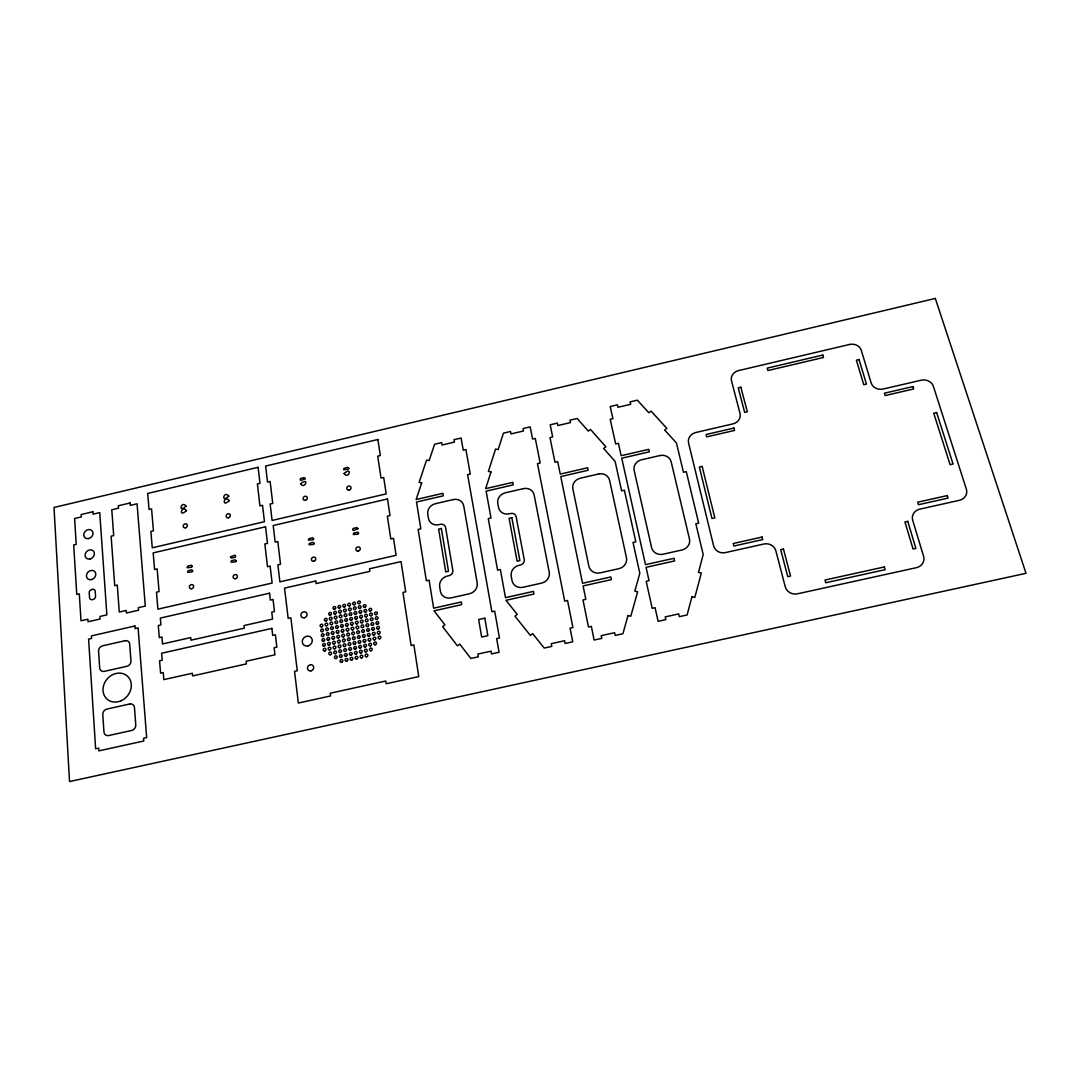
<?xml version="1.0" encoding="UTF-8"?>
<svg xmlns="http://www.w3.org/2000/svg" width="1080" height="1080" viewBox="0 0 1080 1080"><rect width="100%" height="100%" fill="white"/><g stroke="black" fill="none" stroke-linecap="round" stroke-linejoin="round"><path stroke-width="1.5" d="M357.939 528.687L353.606 530.469L352.62 529.915L353.079 528.471L356.859 527.553L357.939 528.687M358.601 533.29L357.818 534.263L353.268 534.519L353.727 533.075L357.521 532.17L358.601 533.29M344.142 473.499C348.516 480.101 353.16 465.845 344.142 473.499M348.813 468.45L348.044 469.382L343.589 469.679L344.034 468.275L347.76 467.37L348.813 468.45M313.673 538.893L312.89 539.865L308.394 540.121L308.853 538.677L312.62 537.773L313.673 538.893M314.28 543.51L313.497 544.469L308.975 544.725L309.447 543.281L313.227 542.376L314.28 543.51M300.645 483.705C304.439 490.252 310.109 476.51 300.659 483.624M305.343 478.656L301.104 480.411L300.132 479.817L300.605 478.481L304.304 477.576L305.343 478.737M236.25 560.952L235.454 561.924L231.012 562.167L231.498 560.723L235.238 559.832L236.25 560.952M230.459 556.915L231.471 558.117L235.197 557.226L235.697 555.863L234.738 555.228L230.472 556.835M228.798 496.139C220.388 503.78 224.019 489.848 228.798 496.139M229.271 500.594C221.198 508.424 224.046 494.357 229.271 500.594M192.226 566.393L191.444 567.351L187.056 567.675L187.772 566.069L191.484 565.245L192.226 566.393M192.672 570.996L191.876 571.968L187.488 572.279L188.204 570.672L191.916 569.849L192.672 570.996M186.044 506.196C177.322 513.797 181.737 499.865 186.044 506.196M186.462 510.638C178.079 518.427 181.669 504.306 186.462 510.638M691.942 596.768L687.096 614.952L679.361 616.653L678.726 613.913L665.213 616.883L665.834 619.623L658.112 621.324L655.074 607.676L652.185 608.31L646.191 581.31L649.053 580.676L646.07 567.324L674.595 560.938L673.974 558.293L645.476 564.664L621.743 458.217L649.323 451.832L648.756 449.334L621.176 455.72L618.408 443.3L615.668 443.934L610.2 419.351L612.927 418.716L610.214 406.553L617.45 404.851L617.99 407.282L630.68 404.298L630.113 401.882L637.362 400.167L648.878 412.776L651.065 411.102L666.846 428.355L664.645 430.029L676.431 442.935L683.478 472.271L686.273 471.636L698.679 523.139L695.831 523.773L703.215 554.539L698.463 572.387L701.325 573.008L694.818 597.415L691.942 596.768M627.993 615.546L622.904 633.744L615.222 635.432L614.642 632.678L601.223 635.634L601.789 638.375L594.135 640.049L591.341 626.373L588.479 627.008L582.984 599.954L585.819 599.319L583.092 585.941L611.402 579.623L610.835 576.95L582.538 583.281L560.763 476.591L588.155 470.259L587.628 467.762L560.25 474.093L557.712 461.632L554.985 462.267L549.976 437.63L552.677 436.995L550.192 424.805L557.375 423.117L557.874 425.547L570.47 422.59L569.957 420.161L577.152 418.473L588.344 431.123L590.531 429.462L605.867 446.783L603.653 448.457L615.101 461.403L621.608 490.82L624.375 490.185L635.823 541.809L633.002 542.444L639.819 573.264L634.824 591.125L637.632 591.773L630.815 616.194L627.993 615.546M491.009 471.96L485.663 488.646L512.744 482.382L513.23 484.88L486.122 491.144L491.009 518.022L488.282 518.643L497.596 570.173L500.377 569.538L505.481 597.645L533.452 591.394L533.952 594.054L505.967 600.305L517.226 614.371L514.944 616.14L530.375 635.432L532.669 633.65L544.212 648.068L551.812 646.394L551.286 643.653L564.597 640.724L565.137 643.464L572.764 641.79L570.051 628.128L572.913 627.507L567.527 600.494L564.705 601.115L537.462 463.658L540.176 463.023L535.288 438.413L532.589 439.047L530.172 426.884L523.031 428.558L523.503 430.988L511.002 433.917L510.53 431.487L503.401 433.175L498.163 449.564L495.558 449.037L488.389 471.42L491.009 471.96M421.686 482.909L416.124 499.527L442.908 493.317L443.327 495.815L416.515 502.025L420.836 528.808L418.136 529.43L426.37 580.797L429.111 580.176L433.634 608.188L461.295 601.979L461.74 604.638L434.052 610.835L444.893 624.861L442.598 626.616L457.434 645.854L459.743 644.099L470.839 658.463L478.359 656.802L477.887 654.075L491.049 651.173L491.522 653.9L499.068 652.253L496.651 638.631L499.473 638.01L494.681 611.091L491.886 611.726L467.6 474.687L470.286 474.066L465.912 449.523L463.252 450.158L461.093 438.021L454.019 439.682L454.451 442.098L442.071 445.014L441.666 442.598L434.606 444.245L429.138 460.593L426.587 460.053L419.121 482.355L421.686 482.909M935.321 298.445L54 507.465L69.525 781.555L1026 573.318L935.321 298.445M258.107 467.316L147.69 493.439L149.04 509.476L151.578 508.882L153.428 530.82L150.876 531.414L152.253 547.803L264.452 521.694L262.535 505.305L259.943 505.913L257.404 483.962L259.983 483.354L258.107 467.316M377.892 439.493L265.626 466.047L267.529 482.085L270.122 481.478L272.74 503.429L270.149 504.036L272.093 520.438L386.195 493.884L383.697 477.482L381.051 478.103L377.717 456.138L380.336 455.531L377.892 439.493M92.867 511.772L81.148 514.539L81.311 516.942L74.615 518.521L76.221 544.361L73.697 544.941L76.748 594.418L79.312 593.825L80.987 620.784L87.885 619.218L88.047 621.756L100.13 619.002L99.954 616.451L106.866 614.871L99.738 512.595L93.029 514.175L92.867 511.772M130.113 502.983L118.328 505.764L118.517 508.167L111.794 509.76L113.683 535.586L111.132 536.18L114.723 585.657L117.302 585.063L119.272 612.036L126.198 610.443L126.401 612.995L138.55 610.214L138.348 607.676L145.287 606.082L137.052 503.793L130.302 505.386L130.113 502.983M849.528 344.466L738.572 370.589A9.463 8.343 -7.7 0 0 731.498 380.822L740.029 413.478A9.531 8.505 -7.7 0 1 732.875 423.9L695.777 432.513A9.531 8.572 -9.5 0 0 688.554 442.962L713.637 545.899A9.828 9.086 -5.3 0 0 725.382 552.609L763.871 544.01A9.95 9.18 -1.1 0 1 775.845 550.76L785.268 586.832A10.098 9.369 3 0 0 797.472 593.811L916.366 567.688A10.354 9.356 9 0 0 923.603 556.362L912.681 520.263A10.26 9.18 7.3 0 1 919.823 509.152L959.324 500.324A10.287 9.099 7.5 0 0 966.384 489.254L933.377 386.303A9.922 8.613 2 0 0 921.173 380.214L883.143 389.043A9.788 8.532 -0.2 0 1 871.155 382.982L861.287 350.325A9.653 8.37 -2.3 0 0 849.528 344.466M822.798 355.064L767.259 368.118L767.907 370.548L823.5 357.48L822.798 355.064M740.853 387.221L738.221 387.842L744.674 412.398L747.32 411.777L740.853 387.221M859.046 359.532L856.386 360.153L863.743 384.71L866.443 384.075L859.046 359.532M265.545 526.784L153.171 552.893L154.561 569.484L157.14 568.89L159.071 591.597L156.465 592.191L157.896 609.161L272.12 583.065L270.135 566.096L267.489 566.703L264.857 543.983L267.476 543.375L265.545 526.784M387.49 498.974L273.2 525.528L275.171 542.133L277.803 541.526L280.53 564.246L277.884 564.854L279.896 581.837L396.104 555.296L393.498 538.312L390.812 538.933L387.356 516.2L390.029 515.579L387.49 498.974M733.954 428.045L706.077 434.511L706.658 436.874L734.562 430.421L733.954 428.045M912.951 386.573L884.412 393.188L885.128 395.564L913.693 388.949L912.951 386.573M453.29 499.568L435.348 503.712A9.302 8.397 -29.8 0 0 427.775 514.134L428.45 518.332A9.315 8.411 -29.9 0 0 438.845 524.678L440.397 524.313A4.671 4.239 -30.2 0 1 445.608 527.513L452.817 570.308A4.739 4.347 -31.9 0 1 448.97 575.681L447.39 576.032A9.504 8.748 -32.6 0 0 439.668 586.818L440.384 591.179A9.518 8.762 -32.8 0 0 451.035 597.888L469.476 593.744A9.518 8.789 -31.3 0 0 477.185 582.903L463.725 505.845A9.315 8.424 -28.5 0 0 453.29 499.568M659.921 455.544L641.452 459.796A9.491 8.613 -13.4 0 0 634.136 470.3L651.577 547.56A9.693 9.005 -11.4 0 0 663.053 554.229L682.047 549.963A9.72 9.018 -9.5 0 0 689.486 539.042L671.153 461.781A9.504 8.627 -12 0 0 659.921 455.544M523.409 488.632L505.278 492.818A9.356 8.505 -24.6 0 0 497.772 503.28L498.542 507.492A9.369 8.518 -24.7 0 0 509.207 513.837L510.773 513.486A4.698 4.293 -24.8 0 1 516.132 516.672L524.245 559.615A4.752 4.401 -25.8 0 1 520.438 565.015L518.859 565.367A9.558 8.87 -26.3 0 0 511.218 576.194L512.028 580.581A9.558 8.883 -26.4 0 0 522.963 587.29L541.606 583.106A9.572 8.91 -24.4 0 0 549.234 572.211L534.128 494.91A9.369 8.518 -23.2 0 0 523.409 488.632M92.475 589.397L91.625 589.599A2.781 2.349 -45.3 0 0 89.222 592.691L89.546 597.726A2.794 2.363 -45.6 0 0 92.286 599.643L93.136 599.454A2.794 2.363 -45.5 0 0 95.54 596.336L95.216 591.313A2.781 2.349 -45.3 0 0 92.475 589.397M598.577 473.999L580.244 478.224A9.423 8.586 -18.4 0 0 572.832 488.727L588.856 566.163A9.639 8.978 -18.1 0 0 600.089 572.873L618.948 568.647A9.653 8.991 -16 0 0 626.468 557.712L609.579 480.276A9.45 8.6 -16.9 0 0 598.577 473.999M702.162 466.412L699.354 467.046L711.963 518.508L714.812 517.874L702.162 466.412M936.63 412.574L933.728 413.235L950.103 464.697L953.046 464.036L936.63 412.574M441.356 528.485L438.642 529.106L445.757 571.914L448.497 571.293L441.356 528.485M511.826 517.658L509.085 518.292L517.118 561.222L519.885 560.601L511.826 517.658M315.725 581.013L284.54 588.128L288.171 618.354L290.858 617.746L297.27 670.775L294.543 671.369L298.35 703.039L330.575 695.952L330.21 693.225L385.749 681.008L386.14 683.748L418.757 676.58L413.87 644.895L411.102 645.503L402.962 592.434L405.702 591.827L401.045 561.587L369.495 568.769L369.86 571.347L316.062 583.592L315.725 581.013M269.568 593.204L160.34 618.071L160.92 624.942L158.288 625.536L159.3 637.619L161.946 637.025L162.526 643.95L190.769 637.578L191.012 640.183L244.296 628.155L244.013 625.55L272.565 619.096L271.769 612.158L274.442 611.55L273.038 599.468L270.365 600.075L269.568 593.204M134.879 625.995L91.436 635.877L91.597 638.456L88.6 639.131L95.634 748.791L98.725 748.116L98.901 750.857L143.762 741.015L143.559 738.275L146.664 737.586L138.092 627.885L135.081 628.56L134.879 625.995M124.997 640.724L102.627 645.8A4.739 4.037 -47.8 0 0 98.564 651.105L99.684 667.967A4.766 4.077 -48.6 0 0 104.355 671.355L126.886 666.279A4.766 4.09 -48.1 0 0 130.964 660.92L129.681 644.058A4.739 4.064 -47.3 0 0 124.997 640.724M271.904 628.398L161.622 653.238L162.203 660.231L159.556 660.839L160.583 673.151L163.242 672.557L163.836 679.617L192.348 673.259L192.591 675.918L246.402 663.903L246.119 661.244L274.954 654.804L274.131 647.717L276.844 647.123L275.413 634.797L272.714 635.405L271.904 628.398M762.075 537.043L733.253 543.51L733.887 546.035L762.723 539.568L762.075 537.043M947.241 495.572L917.703 502.2L918.473 504.711L948.038 498.096L947.241 495.572M783.459 549.058L780.692 549.68L787.779 576.666L790.56 576.058L783.459 549.058M907.754 521.356L904.946 521.991L913.046 548.991L915.88 548.37L907.754 521.356M484.785 618.179L478.643 619.542L481.667 637.038L487.85 635.675L484.785 618.179M129.695 704.012L106.92 709.061A4.846 4.158 -50.9 0 0 102.789 714.528L103.95 731.984A4.873 4.199 -51.8 0 0 108.716 735.534L131.652 730.472A4.873 4.212 -51.4 0 0 135.783 724.964L134.474 707.495A4.846 4.185 -50.5 0 0 129.695 704.012M884.345 566.946L825.026 580.014L825.768 582.741L885.141 569.687L884.345 566.946M120.879 700.866A15.363 13.216 -49.5 0 0 127.143 675.905A15.363 13.216 -49.5 0 0 103.478 686.003A15.363 13.216 -49.5 0 0 120.879 700.866M88.911 538.501A4.995 4.185 -43 0 0 92.124 530.78A4.995 4.185 -43 0 0 84.132 533.034A4.995 4.185 -43 0 0 88.911 538.501M91.625 579.569A5.076 4.28 -44.6 0 0 94.878 571.685A5.076 4.28 -44.6 0 0 86.792 573.952A5.076 4.28 -44.6 0 0 91.625 579.569M90.261 558.913A5.035 4.239 -43.8 0 0 93.488 551.111A5.035 4.239 -43.8 0 0 85.455 553.379A5.035 4.239 -43.8 0 0 90.261 558.913M341.699 662.297A1.445 1.323 -43.6 0 0 342.522 659.975A1.445 1.323 -43.6 0 0 340.16 660.623A1.445 1.323 -43.6 0 0 341.699 662.297M336.056 658.517A1.445 1.31 -43.5 0 0 336.879 656.208A1.445 1.31 -43.5 0 0 334.517 656.843A1.445 1.31 -43.5 0 0 336.056 658.517M346.046 656.289A1.445 1.31 -43 0 0 346.856 653.981A1.445 1.31 -43 0 0 344.493 654.629A1.445 1.31 -43 0 0 346.046 656.289M342.684 632.057A1.431 1.296 -41.4 0 0 343.643 629.829A1.431 1.296 -41.4 0 0 341.28 630.302A1.431 1.296 -41.4 0 0 342.684 632.057M340.403 652.523A1.445 1.31 -42.9 0 0 341.213 650.227A1.445 1.31 -42.9 0 0 338.85 650.862A1.445 1.31 -42.9 0 0 340.403 652.523M332.127 629.465A1.431 1.296 -41.6 0 0 333.099 627.237A1.431 1.296 -41.6 0 0 330.737 627.71A1.431 1.296 -41.6 0 0 332.127 629.465M339.66 647.69A1.445 1.31 -42.6 0 0 340.619 645.435A1.445 1.31 -42.6 0 0 338.243 645.908A1.445 1.31 -42.6 0 0 339.66 647.69M346.99 626.13A1.431 1.296 -40.8 0 0 347.949 623.903A1.431 1.296 -40.8 0 0 345.587 624.375A1.431 1.296 -40.8 0 0 346.99 626.13M326.551 625.779A1.431 1.282 -41.6 0 0 327.524 623.552A1.431 1.282 -41.6 0 0 325.161 624.024A1.431 1.282 -41.6 0 0 326.551 625.779M336.434 623.552A1.431 1.296 -41.1 0 0 337.406 621.338A1.431 1.296 -41.1 0 0 335.043 621.81A1.431 1.296 -41.1 0 0 336.434 623.552M346.329 621.338A1.431 1.296 -40.5 0 0 347.288 619.11A1.431 1.296 -40.5 0 0 344.925 619.582A1.431 1.296 -40.5 0 0 346.329 621.338M330.858 619.88A1.431 1.282 -41.1 0 0 331.83 617.665A1.431 1.282 -41.1 0 0 329.468 618.138A1.431 1.282 -41.1 0 0 330.858 619.88M345.681 616.545A1.431 1.296 -40.3 0 0 346.639 614.331A1.431 1.296 -40.3 0 0 344.277 614.804A1.431 1.296 -40.3 0 0 345.681 616.545M343.332 636.889A1.431 1.296 -41.7 0 0 344.291 634.649A1.431 1.296 -41.7 0 0 341.928 635.121A1.431 1.296 -41.7 0 0 343.332 636.889M345.033 611.766A1.418 1.282 -40 0 0 345.992 609.552A1.418 1.282 -40 0 0 343.629 610.038A1.418 1.282 -40 0 0 345.033 611.766M334.53 609.228A1.418 1.282 -40.2 0 0 335.488 607.028A1.418 1.282 -40.2 0 0 333.14 607.5A1.418 1.282 -40.2 0 0 334.53 609.228M344.385 607.014A1.418 1.282 -39.7 0 0 345.344 604.8A1.418 1.282 -39.7 0 0 342.981 605.273A1.418 1.282 -39.7 0 0 344.385 607.014M357.575 628.722A1.431 1.31 -40.6 0 0 358.533 626.481A1.431 1.31 -40.6 0 0 356.171 626.967A1.431 1.31 -40.6 0 0 357.575 628.722M367.538 626.495A1.431 1.31 -40 0 0 368.483 624.254A1.431 1.31 -40 0 0 366.107 624.74A1.431 1.31 -40 0 0 367.538 626.495M370.278 645.881A1.445 1.323 -41.2 0 0 371.237 643.626A1.445 1.323 -41.2 0 0 368.847 644.099A1.445 1.323 -41.2 0 0 370.278 645.881M359.6 643.235A1.445 1.31 -41.5 0 0 360.558 640.994A1.445 1.31 -41.5 0 0 358.182 641.466A1.445 1.31 -41.5 0 0 359.6 643.235M369.589 641.007A1.445 1.31 -40.9 0 0 370.548 638.766A1.445 1.31 -40.9 0 0 368.159 639.239A1.445 1.31 -40.9 0 0 369.589 641.007M379.593 638.78A1.445 1.323 -40.3 0 0 380.552 636.525A1.445 1.323 -40.3 0 0 378.162 637.011A1.445 1.323 -40.3 0 0 379.593 638.78M371.034 615.776A1.431 1.296 -39.1 0 0 372.141 613.615A1.431 1.296 -39.1 0 0 369.752 613.926A1.431 1.296 -39.1 0 0 371.034 615.776M363.906 637.268A1.431 1.31 -40.9 0 0 364.865 635.027A1.431 1.31 -40.9 0 0 362.488 635.499A1.431 1.31 -40.9 0 0 363.906 637.268M356.238 619.11A1.431 1.296 -40 0 0 357.197 616.883A1.431 1.296 -40 0 0 354.834 617.355A1.431 1.296 -40 0 0 356.238 619.11M361.206 617.99A1.431 1.296 -39.7 0 0 362.151 615.762A1.431 1.296 -39.7 0 0 359.788 616.248A1.431 1.296 -39.7 0 0 361.206 617.99M349.312 605.894A1.418 1.282 -39.4 0 0 350.271 603.693A1.418 1.282 -39.4 0 0 347.909 604.165A1.418 1.282 -39.4 0 0 349.312 605.894M359.087 603.68A1.418 1.282 -38.8 0 0 360.194 601.533A1.418 1.282 -38.8 0 0 357.831 601.844A1.418 1.282 -38.8 0 0 359.087 603.68M359.856 608.432A1.418 1.296 -39.1 0 0 360.815 606.218A1.418 1.296 -39.1 0 0 358.452 606.69A1.418 1.296 -39.1 0 0 359.856 608.432M360.531 613.211A1.431 1.296 -39.4 0 0 361.49 610.983A1.431 1.296 -39.4 0 0 359.113 611.469A1.431 1.296 -39.4 0 0 360.531 613.211M370.346 610.996A1.431 1.296 -38.8 0 0 371.452 608.823A1.431 1.296 -38.8 0 0 369.077 609.147A1.431 1.296 -38.8 0 0 370.346 610.996M354.915 609.552A1.418 1.296 -39.4 0 0 355.874 607.325A1.418 1.296 -39.4 0 0 353.511 607.811A1.418 1.296 -39.4 0 0 354.915 609.552M364.716 607.338A1.418 1.296 -38.8 0 0 365.81 605.178A1.418 1.296 -38.8 0 0 363.433 605.489A1.418 1.296 -38.8 0 0 364.716 607.338M363.231 632.435A1.431 1.31 -40.6 0 0 364.19 630.194A1.431 1.31 -40.6 0 0 361.814 630.666A1.431 1.31 -40.6 0 0 363.231 632.435M378.891 633.933A1.431 1.31 -40 0 0 379.85 631.679A1.431 1.31 -40 0 0 377.46 632.164A1.431 1.31 -40 0 0 378.891 633.933M358.925 638.388A1.431 1.31 -41.2 0 0 359.883 636.147A1.431 1.31 -41.2 0 0 357.507 636.62A1.431 1.31 -41.2 0 0 358.925 638.388M366.161 616.883A1.431 1.296 -39.4 0 0 367.119 614.655A1.431 1.296 -39.4 0 0 364.743 615.128A1.431 1.296 -39.4 0 0 366.161 616.883M371.817 620.568A1.431 1.31 -39.4 0 0 372.776 618.327A1.431 1.31 -39.4 0 0 370.4 618.813A1.431 1.31 -39.4 0 0 371.817 620.568M361.881 622.796A1.431 1.296 -40 0 0 362.839 620.568A1.431 1.296 -40 0 0 360.464 621.04A1.431 1.296 -40 0 0 361.881 622.796M351.945 625.023A1.431 1.296 -40.6 0 0 352.904 622.796A1.431 1.296 -40.6 0 0 350.541 623.268A1.431 1.296 -40.6 0 0 351.945 625.023M377.501 624.267A1.431 1.31 -39.4 0 0 378.445 622.026A1.431 1.31 -39.4 0 0 376.07 622.499A1.431 1.31 -39.4 0 0 377.501 624.267M360.275 648.108A1.445 1.31 -41.8 0 0 361.233 645.854A1.445 1.31 -41.8 0 0 358.857 646.326A1.445 1.31 -41.8 0 0 360.275 648.108M370.98 650.754A1.445 1.323 -41.6 0 0 371.939 648.5A1.445 1.323 -41.6 0 0 369.536 648.972A1.445 1.323 -41.6 0 0 370.98 650.754M360.95 652.982A1.445 1.323 -42.2 0 0 361.921 650.714A1.445 1.323 -42.2 0 0 359.532 651.2A1.445 1.323 -42.2 0 0 360.95 652.982M366.647 656.762A1.445 1.323 -42.2 0 0 367.619 654.494A1.445 1.323 -42.2 0 0 365.215 654.966A1.445 1.323 -42.2 0 0 366.647 656.762M340.092 612.887A1.418 1.282 -40.3 0 0 341.05 610.673A1.418 1.282 -40.3 0 0 338.702 611.145A1.418 1.282 -40.3 0 0 340.092 612.887M338.364 637.996A1.431 1.296 -42 0 0 339.322 635.756A1.431 1.296 -42 0 0 336.96 636.228A1.431 1.296 -42 0 0 338.364 637.996M340.74 617.652A1.431 1.296 -40.5 0 0 341.699 615.438A1.431 1.296 -40.5 0 0 339.336 615.911A1.431 1.296 -40.5 0 0 340.74 617.652M323.474 641.318A1.431 1.296 -42.7 0 0 324.459 639.077A1.431 1.296 -42.7 0 0 322.083 639.549A1.431 1.296 -42.7 0 0 323.474 641.318M341.388 622.445A1.431 1.296 -40.8 0 0 342.347 620.217A1.431 1.296 -40.8 0 0 339.984 620.703A1.431 1.296 -40.8 0 0 341.388 622.445M334.031 643.937A1.431 1.31 -42.5 0 0 335.003 641.696A1.431 1.31 -42.5 0 0 332.64 642.168A1.431 1.31 -42.5 0 0 334.031 643.937M324.203 646.137A1.431 1.296 -43 0 0 325.013 643.842A1.431 1.296 -43 0 0 322.677 644.476A1.431 1.296 -43 0 0 324.203 646.137M342.023 627.25A1.431 1.296 -41.1 0 0 342.995 625.01A1.431 1.296 -41.1 0 0 340.632 625.495A1.431 1.296 -41.1 0 0 342.023 627.25M334.773 648.769A1.445 1.31 -42.9 0 0 335.583 646.475A1.445 1.31 -42.9 0 0 333.234 647.109A1.445 1.31 -42.9 0 0 334.773 648.769M327.173 630.572A1.431 1.296 -41.9 0 0 328.144 628.344A1.431 1.296 -41.9 0 0 325.782 628.817A1.431 1.296 -41.9 0 0 327.173 630.572M322.232 631.679A1.431 1.296 -42.1 0 0 323.204 629.451A1.431 1.296 -42.1 0 0 320.841 629.924A1.431 1.296 -42.1 0 0 322.232 631.679M330.44 654.737A1.445 1.31 -43.4 0 0 331.25 652.442A1.445 1.31 -43.4 0 0 328.901 653.076A1.445 1.31 -43.4 0 0 330.44 654.737M332.762 634.284A1.431 1.296 -41.9 0 0 333.734 632.043A1.431 1.296 -41.9 0 0 331.358 632.515A1.431 1.296 -41.9 0 0 332.762 634.284M322.853 636.498A1.431 1.296 -42.4 0 0 323.825 634.257A1.431 1.296 -42.4 0 0 321.462 634.73A1.431 1.296 -42.4 0 0 322.853 636.498M346.707 661.19A1.445 1.323 -43.3 0 0 347.517 658.868A1.445 1.323 -43.3 0 0 345.154 659.502A1.445 1.323 -43.3 0 0 346.707 661.19M327.807 635.391A1.431 1.296 -42.2 0 0 328.779 633.15A1.431 1.296 -42.2 0 0 326.416 633.623A1.431 1.296 -42.2 0 0 327.807 635.391M337.716 633.163A1.431 1.296 -41.7 0 0 338.688 630.936A1.431 1.296 -41.7 0 0 336.312 631.409A1.431 1.296 -41.7 0 0 337.716 633.163M335.421 653.63A1.445 1.31 -43.2 0 0 336.231 651.335A1.445 1.31 -43.2 0 0 333.869 651.969A1.445 1.31 -43.2 0 0 335.421 653.63M345.29 651.443A1.445 1.31 -42.7 0 0 346.262 649.188A1.445 1.31 -42.7 0 0 343.872 649.661A1.445 1.31 -42.7 0 0 345.29 651.443M324.824 650.984A1.445 1.31 -43.4 0 0 325.647 648.688A1.445 1.31 -43.4 0 0 323.298 649.323A1.445 1.31 -43.4 0 0 324.824 650.984M337.082 628.358A1.431 1.296 -41.4 0 0 338.04 626.13A1.431 1.296 -41.4 0 0 335.678 626.602A1.431 1.296 -41.4 0 0 337.082 628.358M349.623 645.462A1.445 1.31 -42.1 0 0 350.582 643.207A1.445 1.31 -42.1 0 0 348.206 643.694A1.445 1.31 -42.1 0 0 349.623 645.462M329.062 645.057A1.431 1.296 -42.8 0 0 330.035 642.803A1.431 1.296 -42.8 0 0 327.672 643.275A1.431 1.296 -42.8 0 0 329.062 645.057M339.012 642.83A1.431 1.31 -42.3 0 0 339.971 640.589A1.431 1.31 -42.3 0 0 337.595 641.061A1.431 1.31 -42.3 0 0 339.012 642.83M348.962 640.615A1.431 1.31 -41.8 0 0 349.92 638.361A1.431 1.31 -41.8 0 0 347.544 638.847A1.431 1.31 -41.8 0 0 348.962 640.615M328.442 640.211A1.431 1.296 -42.5 0 0 329.413 637.97A1.431 1.296 -42.5 0 0 327.038 638.442A1.431 1.296 -42.5 0 0 328.442 640.211M330.224 615.101A1.418 1.282 -40.8 0 0 331.196 612.887A1.418 1.282 -40.8 0 0 328.847 613.373A1.418 1.282 -40.8 0 0 330.224 615.101M348.3 635.769A1.431 1.31 -41.4 0 0 349.258 633.528A1.431 1.31 -41.4 0 0 346.882 634.014A1.431 1.31 -41.4 0 0 348.3 635.769M356.616 658.989A1.445 1.323 -42.8 0 0 357.588 656.721A1.445 1.323 -42.8 0 0 355.199 657.194A1.445 1.323 -42.8 0 0 356.616 658.989M355.955 654.089A1.445 1.323 -42.4 0 0 356.913 651.834A1.445 1.323 -42.4 0 0 354.524 652.307A1.445 1.323 -42.4 0 0 355.955 654.089M365.958 651.875A1.445 1.323 -41.9 0 0 366.93 649.607A1.445 1.323 -41.9 0 0 364.527 650.079A1.445 1.323 -41.9 0 0 365.958 651.875M355.28 649.215A1.445 1.31 -42.1 0 0 356.238 646.961A1.445 1.31 -42.1 0 0 353.862 647.433A1.445 1.31 -42.1 0 0 355.28 649.215M365.283 646.988A1.445 1.323 -41.5 0 0 366.242 644.733A1.445 1.323 -41.5 0 0 363.852 645.206A1.445 1.323 -41.5 0 0 365.283 646.988M375.287 644.76A1.445 1.323 -40.9 0 0 376.245 642.506A1.445 1.323 -40.9 0 0 373.856 642.978A1.445 1.323 -40.9 0 0 375.287 644.76M356.913 623.903A1.431 1.296 -40.3 0 0 357.871 621.675A1.431 1.296 -40.3 0 0 355.495 622.161A1.431 1.296 -40.3 0 0 356.913 623.903M366.849 621.675A1.431 1.296 -39.7 0 0 367.808 619.448A1.431 1.296 -39.7 0 0 365.432 619.92A1.431 1.296 -39.7 0 0 366.849 621.675M376.704 619.461A1.431 1.31 -39.1 0 0 377.811 617.288A1.431 1.31 -39.1 0 0 375.408 617.598A1.431 1.31 -39.1 0 0 376.704 619.461M368.213 631.314A1.431 1.31 -40.3 0 0 369.171 629.073A1.431 1.31 -40.3 0 0 366.795 629.559A1.431 1.31 -40.3 0 0 368.213 631.314M368.901 636.161A1.431 1.31 -40.6 0 0 369.86 633.906A1.431 1.31 -40.6 0 0 367.47 634.392A1.431 1.31 -40.6 0 0 368.901 636.161M353.268 634.662A1.431 1.31 -41.2 0 0 354.24 632.421A1.431 1.31 -41.2 0 0 351.864 632.894A1.431 1.31 -41.2 0 0 353.268 634.662M350.622 615.438A1.431 1.296 -40 0 0 351.581 613.211A1.431 1.296 -40 0 0 349.218 613.697A1.431 1.296 -40 0 0 350.622 615.438M355.577 614.318A1.431 1.296 -39.7 0 0 356.535 612.104A1.431 1.296 -39.7 0 0 354.173 612.576A1.431 1.296 -39.7 0 0 355.577 614.318M378.189 629.087A1.431 1.31 -39.7 0 0 379.148 626.846A1.431 1.31 -39.7 0 0 376.758 627.318A1.431 1.31 -39.7 0 0 378.189 629.087M349.974 610.659A1.418 1.282 -39.7 0 0 350.933 608.445A1.418 1.282 -39.7 0 0 348.57 608.918A1.418 1.282 -39.7 0 0 349.974 610.659M373.207 630.207A1.431 1.31 -40 0 0 374.152 627.966A1.431 1.31 -40 0 0 371.776 628.438A1.431 1.31 -40 0 0 373.207 630.207M365.486 612.09A1.431 1.296 -39.1 0 0 366.444 609.876A1.431 1.296 -39.1 0 0 364.068 610.349A1.431 1.296 -39.1 0 0 365.486 612.09M354.254 604.787A1.418 1.282 -39.1 0 0 355.199 602.573A1.418 1.282 -39.1 0 0 352.85 603.045A1.418 1.282 -39.1 0 0 354.254 604.787M376.002 614.668A1.431 1.296 -38.8 0 0 377.109 612.495A1.431 1.296 -38.8 0 0 374.72 612.806A1.431 1.296 -38.8 0 0 376.002 614.668M358.25 633.542A1.431 1.31 -40.9 0 0 359.208 631.301A1.431 1.31 -40.9 0 0 356.832 631.787A1.431 1.31 -40.9 0 0 358.25 633.542M373.896 635.04A1.431 1.31 -40.3 0 0 374.855 632.799A1.431 1.31 -40.3 0 0 372.465 633.272A1.431 1.31 -40.3 0 0 373.896 635.04M351.284 620.217A1.431 1.296 -40.3 0 0 352.242 618.003A1.431 1.296 -40.3 0 0 349.88 618.476A1.431 1.296 -40.3 0 0 351.284 620.217M353.943 639.495A1.431 1.31 -41.5 0 0 354.901 637.254A1.431 1.31 -41.5 0 0 352.526 637.726A1.431 1.31 -41.5 0 0 353.943 639.495M374.598 639.9A1.445 1.323 -40.6 0 0 375.543 637.645A1.445 1.323 -40.6 0 0 373.154 638.118A1.445 1.323 -40.6 0 0 374.598 639.9M364.595 642.128A1.445 1.31 -41.2 0 0 365.553 639.873A1.445 1.31 -41.2 0 0 363.163 640.346A1.445 1.31 -41.2 0 0 364.595 642.128M354.605 644.355A1.445 1.31 -41.8 0 0 355.577 642.101A1.445 1.31 -41.8 0 0 353.187 642.573A1.445 1.31 -41.8 0 0 354.605 644.355M372.506 625.374A1.431 1.31 -39.7 0 0 373.464 623.147A1.431 1.31 -39.7 0 0 371.088 623.619A1.431 1.31 -39.7 0 0 372.506 625.374M362.556 627.601A1.431 1.31 -40.3 0 0 363.514 625.374A1.431 1.31 -40.3 0 0 361.139 625.846A1.431 1.31 -40.3 0 0 362.556 627.601M352.607 629.829A1.431 1.296 -40.9 0 0 353.565 627.601A1.431 1.296 -40.9 0 0 351.202 628.074A1.431 1.296 -40.9 0 0 352.607 629.829M339.457 608.121A1.418 1.282 -40 0 0 340.416 605.907A1.418 1.282 -40 0 0 338.054 606.393A1.418 1.282 -40 0 0 339.457 608.121M361.638 657.869A1.445 1.323 -42.5 0 0 362.596 655.601A1.445 1.323 -42.5 0 0 360.207 656.087A1.445 1.323 -42.5 0 0 361.638 657.869M335.165 613.994A1.418 1.282 -40.5 0 0 336.123 611.78A1.418 1.282 -40.5 0 0 333.774 612.252A1.418 1.282 -40.5 0 0 335.165 613.994M333.396 639.104A1.431 1.296 -42.2 0 0 334.368 636.863A1.431 1.296 -42.2 0 0 331.992 637.335A1.431 1.296 -42.2 0 0 333.396 639.104M335.799 618.773A1.431 1.282 -40.8 0 0 336.757 616.545A1.431 1.282 -40.8 0 0 334.409 617.031A1.431 1.282 -40.8 0 0 335.799 618.773M325.931 620.987A1.431 1.282 -41.3 0 0 326.889 618.773A1.431 1.282 -41.3 0 0 324.54 619.245A1.431 1.282 -41.3 0 0 325.931 620.987M343.98 641.723A1.431 1.31 -42 0 0 344.952 639.481A1.431 1.31 -42 0 0 342.576 639.954A1.431 1.31 -42 0 0 343.98 641.723M331.493 624.672A1.431 1.296 -41.3 0 0 332.465 622.445A1.431 1.296 -41.3 0 0 330.102 622.917A1.431 1.296 -41.3 0 0 331.493 624.672M321.611 626.886A1.431 1.282 -41.9 0 0 322.582 624.659A1.431 1.282 -41.9 0 0 320.234 625.131A1.431 1.282 -41.9 0 0 321.611 626.886M344.642 646.569A1.445 1.31 -42.3 0 0 345.6 644.328A1.445 1.31 -42.3 0 0 343.224 644.801A1.445 1.31 -42.3 0 0 344.642 646.569M329.805 649.877A1.445 1.31 -43.1 0 0 330.615 647.582A1.445 1.31 -43.1 0 0 328.266 648.216A1.445 1.31 -43.1 0 0 329.805 649.877M350.285 650.322A1.445 1.31 -42.4 0 0 351.243 648.068A1.445 1.31 -42.4 0 0 348.867 648.54A1.445 1.31 -42.4 0 0 350.285 650.322M347.639 630.95A1.431 1.296 -41.1 0 0 348.611 628.708A1.431 1.296 -41.1 0 0 346.235 629.181A1.431 1.296 -41.1 0 0 347.639 630.95M350.946 655.209A1.445 1.323 -42.7 0 0 351.918 652.941A1.445 1.323 -42.7 0 0 349.529 653.413A1.445 1.323 -42.7 0 0 350.946 655.209M341.05 657.396A1.445 1.31 -43.3 0 0 341.861 655.088A1.445 1.31 -43.3 0 0 339.498 655.736A1.445 1.31 -43.3 0 0 341.05 657.396M351.715 660.069A1.445 1.323 -43.1 0 0 352.526 657.761A1.445 1.323 -43.1 0 0 350.15 658.395A1.445 1.323 -43.1 0 0 351.715 660.069M311.121 670.829A3.281 2.97 -45.1 0 0 312.984 665.591A3.281 2.97 -45.1 0 0 307.651 667.035A3.281 2.97 -45.1 0 0 311.121 670.829M308.111 645.908A5.252 4.739 -43.3 0 0 311.121 637.538A5.252 4.739 -43.3 0 0 302.549 639.887A5.252 4.739 -43.3 0 0 308.111 645.908M304.276 617.76A3.227 2.889 -41.8 0 0 306.477 612.765A3.227 2.889 -41.8 0 0 301.172 613.832A3.227 2.889 -41.8 0 0 304.276 617.76M348.867 490.118A2.214 1.958 -33.4 0 0 350.771 486.891A2.214 1.958 -33.4 0 0 347.058 487.242A2.214 1.958 -33.4 0 0 348.867 490.118M358.061 551.097A2.268 2.025 -35.8 0 0 359.991 547.776A2.268 2.025 -35.8 0 0 356.198 548.114A2.268 2.025 -35.8 0 0 358.061 551.097M305.141 500.324A2.214 1.944 -35.7 0 0 307.071 497.111A2.214 1.944 -35.7 0 0 303.385 497.448A2.214 1.944 -35.7 0 0 305.141 500.324M313.74 561.276A2.255 2.012 -38.3 0 0 315.374 557.82A2.255 2.012 -38.3 0 0 311.621 558.509A2.255 2.012 -38.3 0 0 313.74 561.276M185.369 527.81A2.214 1.903 -40.6 0 0 187.029 524.462A2.214 1.903 -40.6 0 0 183.425 525.15A2.214 1.903 -40.6 0 0 185.369 527.81M228.366 517.765A2.214 1.917 -39.1 0 0 230.013 514.418A2.214 1.917 -39.1 0 0 226.382 515.106A2.214 1.917 -39.1 0 0 228.366 517.765M235.359 578.705A2.255 1.985 -41.7 0 0 237.019 575.262A2.255 1.985 -41.7 0 0 233.321 575.951A2.255 1.985 -41.7 0 0 235.359 578.705M191.794 588.695A2.255 1.958 -43.3 0 0 193.144 585.144A2.255 1.958 -43.3 0 0 189.513 586.183A2.255 1.958 -43.3 0 0 191.794 588.695"/></g></svg>
